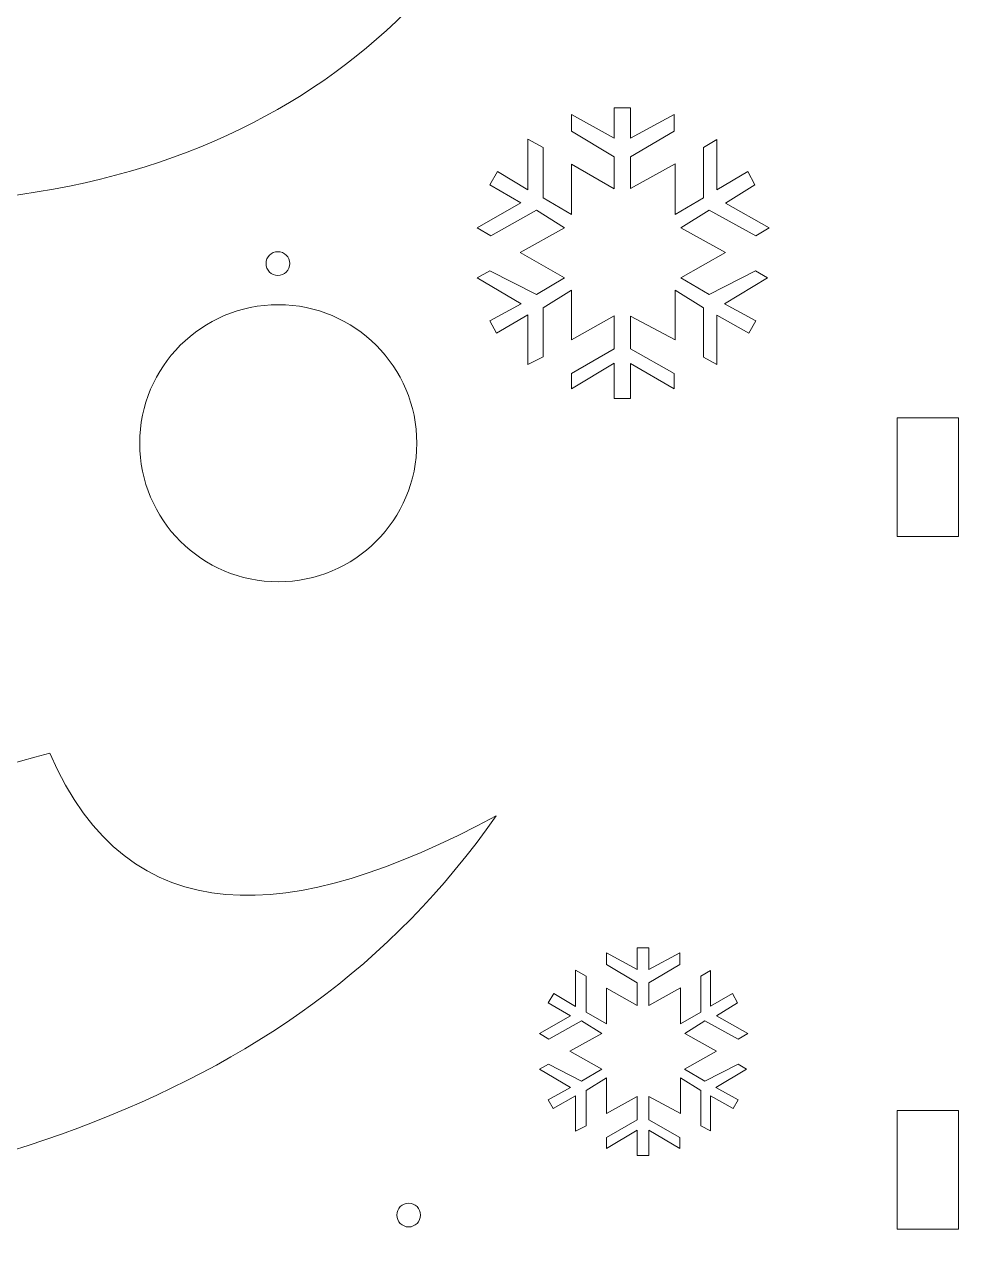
# Model space of a CAD drawing. Header units: centimetres. Extents: x -18 to 18, y -104 to 31.
# Drawn here: x -9.06 to -4.22, y 0.4 to 6.56 of the extents above; entities that cross this region are included whole.
import ezdxf

# ---------------------------------------------------------------- set-up
doc = ezdxf.new("R2010")
doc.units = ezdxf.units.CM
doc.header["$MEASUREMENT"] = 0
doc.layers.add('layer 1', color=7, linetype='Continuous')

msp = doc.modelspace()

# ---------------------------------------------------------------- linework, layer by layer
at = {"layer": 'layer 1', "lineweight": 9}
for points, knots in [([(-4.49498, 17.21071), (-4.94634, 17.17317), (-5.14637, 16.38598), (-6.31209, 15.84132), (-6.31209, 15.84132), (-7.091, 15.4774), (-6.2438, 15.31228), (-6.05972, 15.29691), (-6.05972, 15.29691), (-5.94925, 15.05155), (-7.0735, 14.66949), (-7.53188, 14.18601), (-7.53188, 14.18601), (-7.91187, 13.7852), (-6.87089, 13.65979), (-5.87892, 14.07136), (-5.87892, 14.07136), (-6.23192, 13.57944), (-7.07508, 13.11693), (-8.70987, 12.578), (-8.70987, 12.578), (-9.16608, 12.4276), (-9.11473, 12.11098), (-8.92007, 11.93812), (-8.92007, 11.93812), (-8.6022, 11.65587), (-8.08027, 11.98604), (-8.01781, 11.91611), (-8.01781, 11.91611), (-7.93951, 11.82845), (-8.40326, 11.37032), (-8.01781, 11.17489), (-8.01781, 11.17489), (-7.73775, 11.03289), (-7.43598, 11.19491), (-7.16114, 11.43803), (-7.16114, 11.43803), (-7.12365, 11.177), (-7.01583, 11.02537), (-6.85522, 10.95589), (-6.85522, 10.95589), (-6.64709, 10.86585), (-6.35026, 10.91374), (-6.00291, 11.04024), (-6.00291, 11.04024), (-6.22786, 10.28223), (-7.71621, 9.57119), (-10.53872, 9.08209), (-10.53872, 9.08209), (-10.87008, 9.02467), (-11.34959, 8.53299), (-10.4424, 7.79174), (-10.4424, 7.79174), (-10.1142, 7.52358), (-9.39656, 7.67117), (-9.14203, 8.09982), (-9.14203, 8.09982), (-8.90889, 7.04093), (-7.58469, 6.72782), (-6.53427, 7.41811), (-6.53427, 7.41811), (-7.23321, 6.15395), (-8.54481, 5.37225), (-10.92771, 5.73085), (-10.92771, 5.73085), (-11.77846, 5.85888), (-11.83018, 5.17033), (-11.83451, 4.89251), (-11.83451, 4.89251), (-11.85048, 3.86969), (-10.68786, 4.14011), (-10.62403, 3.8694), (-10.62403, 3.8694), (-10.54793, 3.54668), (-11.38137, 3.46988), (-10.63759, 2.8192), (-10.63759, 2.8192), (-10.22439, 2.45772), (-9.74185, 2.65583), (-8.93072, 2.8733), (-8.93072, 2.8733), (-8.5292, 1.95053), (-7.71229, 1.99698), (-6.67568, 2.55603), (-6.67568, 2.55603), (-7.73059, 1.04206), (-9.50839, 0.59013), (-11.91842, 0.37872), (-11.91842, 0.37872), (-13.17132, 0.26882), (-13.43781, -0.28951), (-13.16546, -0.86875), (-13.16546, -0.86875), (-12.91079, -1.41037), (-12.05757, -1.01393), (-11.78882, -1.49586), (-11.78882, -1.49586), (-11.61351, -1.81023), (-12.44857, -2.01011), (-11.88644, -2.59375), (-11.88644, -2.59375), (-11.6242, -2.86603), (-11.01926, -3.07446), (-9.8303, -2.59641), (-9.8303, -2.59641), (-9.18157, -3.6344), (-8.30416, -3.63647), (-7.25561, -2.86352), (-7.25561, -2.86352), (-6.65804, -3.46557), (-6.00674, -3.43352), (-5.29158, -2.64796), (-5.29158, -2.64796), (-5.29158, -2.64796), (-5.44371, -3.85864), (-5.44371, -3.85864), (-5.44371, -3.85864), (-5.44371, -3.85864), (-5.29158, -3.85864), (-5.29158, -3.85864), (-5.29158, -3.85864), (-5.29158, -3.85864), (-5.29158, -4.54954), (-5.29158, -4.54954), (-5.29158, -4.54954), (-5.29158, -4.54954), (-4.49498, -4.54954), (-4.49498, -4.54954), (-4.49498, -4.54954), (-4.49498, -4.54954), (-3.69838, -4.54954), (-3.69838, -4.54954), (-3.69838, -4.54954), (-3.69838, -4.54954), (-3.69838, -3.85864), (-3.69838, -3.85864), (-3.69838, -3.85864), (-3.69838, -3.85864), (-3.54625, -3.85864), (-3.54625, -3.85864), (-3.54625, -3.85864), (-3.54625, -3.85864), (-3.69838, -2.64796), (-3.69838, -2.64796), (-3.69838, -2.64796), (-2.98322, -3.43352), (-2.33192, -3.46557), (-1.73435, -2.86352), (-1.73435, -2.86352), (-0.6858, -3.63647), (0.19161, -3.6344), (0.84034, -2.59641), (0.84034, -2.59641), (2.0293, -3.07446), (2.63424, -2.86603), (2.89648, -2.59375), (2.89648, -2.59375), (3.45861, -2.01011), (2.62355, -1.81023), (2.79886, -1.49586), (2.79886, -1.49586), (3.06761, -1.01393), (3.92083, -1.41037), (4.1755, -0.86875), (4.1755, -0.86875), (4.44785, -0.28951), (4.18136, 0.26882), (2.92846, 0.37872), (2.92846, 0.37872), (0.51843, 0.59013), (-1.25937, 1.04206), (-2.31428, 2.55603), (-2.31428, 2.55603), (-1.27767, 1.99698), (-0.46076, 1.95053), (-0.05924, 2.8733), (-0.05924, 2.8733), (0.75189, 2.65583), (1.23443, 2.45772), (1.64763, 2.8192), (1.64763, 2.8192), (2.39141, 3.46988), (1.55797, 3.54668), (1.63407, 3.8694), (1.63407, 3.8694), (1.6979, 4.14011), (2.86052, 3.86969), (2.84455, 4.89251), (2.84455, 4.89251), (2.84022, 5.17033), (2.7885, 5.85888), (1.93775, 5.73085), (1.93775, 5.73085), (-0.44515, 5.37225), (-1.75675, 6.15395), (-2.45569, 7.41811), (-2.45569, 7.41811), (-1.40527, 6.72782), (-0.08107, 7.04093), (0.15207, 8.09982), (0.15207, 8.09982), (0.4066, 7.67117), (1.12424, 7.52358), (1.45244, 7.79174), (1.45244, 7.79174), (2.35963, 8.53299), (1.88012, 9.02467), (1.54876, 9.08209), (1.54876, 9.08209), (-1.27375, 9.57119), (-2.7621, 10.28223), (-2.98705, 11.04024), (-2.98705, 11.04024), (-2.6397, 10.91374), (-2.34287, 10.86585), (-2.13474, 10.95589), (-2.13474, 10.95589), (-1.97413, 11.02537), (-1.86631, 11.177), (-1.82882, 11.43803), (-1.82882, 11.43803), (-1.55398, 11.19491), (-1.25221, 11.03289), (-0.97215, 11.17489), (-0.97215, 11.17489), (-0.5867, 11.37032), (-1.05045, 11.82845), (-0.97215, 11.91611), (-0.97215, 11.91611), (-0.90969, 11.98604), (-0.38776, 11.65587), (-0.06989, 11.93812), (-0.06989, 11.93812), (0.12477, 12.11098), (0.17612, 12.4276), (-0.28009, 12.578), (-0.28009, 12.578), (-1.91488, 13.11693), (-2.75804, 13.57944), (-3.11104, 14.07136), (-3.11104, 14.07136), (-2.11907, 13.65979), (-1.07809, 13.7852), (-1.45808, 14.18601), (-1.45808, 14.18601), (-1.91646, 14.66949), (-3.04071, 15.05155), (-2.93024, 15.29691), (-2.93024, 15.29691), (-2.74616, 15.31228), (-1.89896, 15.4774), (-2.67787, 15.84132), (-2.67787, 15.84132), (-3.84359, 16.38598), (-4.04362, 17.17317), (-4.49498, 17.21071)], [0, 0, 0, 0, 0.0153846, 0.0153846, 0.0153846, 0.0153846, 0.0307692, 0.0307692, 0.0307692, 0.0307692, 0.0461538, 0.0461538, 0.0461538, 0.0461538, 0.0615385, 0.0615385, 0.0615385, 0.0615385, 0.0769231, 0.0769231, 0.0769231, 0.0769231, 0.0923077, 0.0923077, 0.0923077, 0.0923077, 0.1076923, 0.1076923, 0.1076923, 0.1076923, 0.1230769, 0.1230769, 0.1230769, 0.1230769, 0.1384615, 0.1384615, 0.1384615, 0.1384615, 0.1538462, 0.1538462, 0.1538462, 0.1538462, 0.1692308, 0.1692308, 0.1692308, 0.1692308, 0.1846154, 0.1846154, 0.1846154, 0.1846154, 0.2, 0.2, 0.2, 0.2, 0.2153846, 0.2153846, 0.2153846, 0.2153846, 0.2307692, 0.2307692, 0.2307692, 0.2307692, 0.2461538, 0.2461538, 0.2461538, 0.2461538, 0.2615385, 0.2615385, 0.2615385, 0.2615385, 0.2769231, 0.2769231, 0.2769231, 0.2769231, 0.2923077, 0.2923077, 0.2923077, 0.2923077, 0.3076923, 0.3076923, 0.3076923, 0.3076923, 0.3230769, 0.3230769, 0.3230769, 0.3230769, 0.3384615, 0.3384615, 0.3384615, 0.3384615, 0.3538462, 0.3538462, 0.3538462, 0.3538462, 0.3692308, 0.3692308, 0.3692308, 0.3692308, 0.3846154, 0.3846154, 0.3846154, 0.3846154, 0.4, 0.4, 0.4, 0.4, 0.4153846, 0.4153846, 0.4153846, 0.4153846, 0.4307692, 0.4307692, 0.4307692, 0.4307692, 0.4461538, 0.4461538, 0.4461538, 0.4461538, 0.4615385, 0.4615385, 0.4615385, 0.4615385, 0.4769231, 0.4769231, 0.4769231, 0.4769231, 0.4923077, 0.4923077, 0.4923077, 0.4923077, 0.5076923, 0.5076923, 0.5076923, 0.5076923, 0.5230769, 0.5230769, 0.5230769, 0.5230769, 0.5384615, 0.5384615, 0.5384615, 0.5384615, 0.5538462, 0.5538462, 0.5538462, 0.5538462, 0.5692308, 0.5692308, 0.5692308, 0.5692308, 0.5846154, 0.5846154, 0.5846154, 0.5846154, 0.6, 0.6, 0.6, 0.6, 0.6153846, 0.6153846, 0.6153846, 0.6153846, 0.6307692, 0.6307692, 0.6307692, 0.6307692, 0.6461538, 0.6461538, 0.6461538, 0.6461538, 0.6615385, 0.6615385, 0.6615385, 0.6615385, 0.6769231, 0.6769231, 0.6769231, 0.6769231, 0.6923077, 0.6923077, 0.6923077, 0.6923077, 0.7076923, 0.7076923, 0.7076923, 0.7076923, 0.7230769, 0.7230769, 0.7230769, 0.7230769, 0.7384615, 0.7384615, 0.7384615, 0.7384615, 0.7538462, 0.7538462, 0.7538462, 0.7538462, 0.7692308, 0.7692308, 0.7692308, 0.7692308, 0.7846154, 0.7846154, 0.7846154, 0.7846154, 0.8, 0.8, 0.8, 0.8, 0.8153846, 0.8153846, 0.8153846, 0.8153846, 0.8307692, 0.8307692, 0.8307692, 0.8307692, 0.8461538, 0.8461538, 0.8461538, 0.8461538, 0.8615385, 0.8615385, 0.8615385, 0.8615385, 0.8769231, 0.8769231, 0.8769231, 0.8769231, 0.8923077, 0.8923077, 0.8923077, 0.8923077, 0.9076923, 0.9076923, 0.9076923, 0.9076923, 0.9230769, 0.9230769, 0.9230769, 0.9230769, 0.9384615, 0.9384615, 0.9384615, 0.9384615, 0.9538462, 0.9538462, 0.9538462, 0.9538462, 0.9692308, 0.9692308, 0.9692308, 0.9692308, 1, 1, 1, 1]), ([(-6.07977, 6.13358), (-6.07977, 6.13358), (-6.07977, 5.97982), (-6.07977, 5.97982), (-6.07977, 5.97982), (-6.07977, 5.97982), (-6.29571, 6.09978), (-6.29571, 6.09978), (-6.29571, 6.09978), (-6.29571, 6.09978), (-6.29571, 6.01636), (-6.29571, 6.01636), (-6.29571, 6.01636), (-6.29571, 6.01636), (-6.07977, 5.88679), (-6.07977, 5.88679), (-6.07977, 5.88679), (-6.07977, 5.88679), (-6.07977, 5.72501), (-6.07977, 5.72501), (-6.07977, 5.72501), (-6.07977, 5.72501), (-6.29571, 5.84978), (-6.29571, 5.84978), (-6.29571, 5.84978), (-6.29571, 5.84978), (-6.29571, 5.59533), (-6.29571, 5.59533), (-6.29571, 5.59533), (-6.29571, 5.59533), (-6.43892, 5.67886), (-6.43892, 5.67886), (-6.43892, 5.67886), (-6.43892, 5.67886), (-6.43892, 5.93293), (-6.43892, 5.93293), (-6.43892, 5.93293), (-6.43892, 5.93293), (-6.51647, 5.97523), (-6.51647, 5.97523), (-6.51647, 5.97523), (-6.51647, 5.97523), (-6.51647, 5.71974), (-6.51647, 5.71974), (-6.51647, 5.71974), (-6.51647, 5.71974), (-6.66945, 5.81153), (-6.66945, 5.81153), (-6.66945, 5.81153), (-6.66945, 5.81153), (-6.70809, 5.74478), (-6.70809, 5.74478), (-6.70809, 5.74478), (-6.70809, 5.74478), (-6.55028, 5.65315), (-6.55028, 5.65315), (-6.55028, 5.65315), (-6.55028, 5.65315), (-6.77137, 5.52818), (-6.77137, 5.52818), (-6.77137, 5.52818), (-6.77137, 5.52818), (-6.70301, 5.48717), (-6.70301, 5.48717), (-6.70301, 5.48717), (-6.70301, 5.48717), (-6.47251, 5.61682), (-6.47251, 5.61682), (-6.47251, 5.61682), (-6.47251, 5.61682), (-6.3301, 5.52781), (-6.3301, 5.52781), (-6.3301, 5.52781), (-6.3301, 5.52781), (-6.55473, 5.40355), (-6.55473, 5.40355), (-6.55473, 5.40355), (-6.55473, 5.40355), (-6.32975, 5.27428), (-6.32975, 5.27428), (-6.32975, 5.27428), (-6.32975, 5.27428), (-6.47244, 5.19107), (-6.47244, 5.19107), (-6.47244, 5.19107), (-6.47244, 5.19107), (-6.70762, 5.31105), (-6.70762, 5.31105), (-6.70762, 5.31105), (-6.70762, 5.31105), (-6.7714, 5.27411), (-6.7714, 5.27411), (-6.7714, 5.27411), (-6.7714, 5.27411), (-6.55008, 5.14422), (-6.55008, 5.14422), (-6.55008, 5.14422), (-6.55008, 5.14422), (-6.70814, 5.05756), (-6.70814, 5.05756), (-6.70814, 5.05756), (-6.70814, 5.05756), (-6.67393, 4.99598), (-6.67393, 4.99598), (-6.67393, 4.99598), (-6.67393, 4.99598), (-6.51647, 5.08741), (-6.51647, 5.08741), (-6.51647, 5.08741), (-6.51647, 5.08741), (-6.51647, 4.83619), (-6.51647, 4.83619), (-6.51647, 4.83619), (-6.51647, 4.83619), (-6.43892, 4.87497), (-6.43892, 4.87497), (-6.43892, 4.87497), (-6.43892, 4.87497), (-6.43892, 5.1236), (-6.43892, 5.1236), (-6.43892, 5.1236), (-6.43892, 5.1236), (-6.29571, 5.21311), (-6.29571, 5.21311), (-6.29571, 5.21311), (-6.29571, 5.21311), (-6.29571, 4.96211), (-6.29571, 4.96211), (-6.29571, 4.96211), (-6.29571, 4.96211), (-6.07977, 5.08208), (-6.07977, 5.08208), (-6.07977, 5.08208), (-6.07977, 5.08208), (-6.07977, 4.91581), (-6.07977, 4.91581), (-6.07977, 4.91581), (-6.07977, 4.91581), (-6.29571, 4.79104), (-6.29571, 4.79104), (-6.29571, 4.79104), (-6.29571, 4.79104), (-6.29571, 4.7135), (-6.29571, 4.7135), (-6.29571, 4.7135), (-6.29571, 4.7135), (-6.07977, 4.84306), (-6.07977, 4.84306), (-6.07977, 4.84306), (-6.07977, 4.84306), (-6.07977, 4.66437), (-6.07977, 4.66437), (-6.07977, 4.66437), (-6.07977, 4.66437), (-5.99743, 4.66437), (-5.99743, 4.66437), (-5.99743, 4.66437), (-5.99743, 4.66437), (-5.99743, 4.84278), (-5.99743, 4.84278), (-5.99743, 4.84278), (-5.99743, 4.84278), (-5.77668, 4.71322), (-5.77668, 4.71322), (-5.77668, 4.71322), (-5.77668, 4.71322), (-5.77668, 4.79096), (-5.77668, 4.79096), (-5.77668, 4.79096), (-5.77668, 4.79096), (-5.99743, 4.91572), (-5.99743, 4.91572), (-5.99743, 4.91572), (-5.99743, 4.91572), (-5.99743, 5.08159), (-5.99743, 5.08159), (-5.99743, 5.08159), (-5.99743, 5.08159), (-5.77189, 4.96162), (-5.77189, 4.96162), (-5.77189, 4.96162), (-5.77189, 4.96162), (-5.77189, 5.21311), (-5.77189, 5.21311), (-5.77189, 5.21311), (-5.77189, 5.21311), (-5.62868, 5.1236), (-5.62868, 5.1236), (-5.62868, 5.1236), (-5.62868, 5.1236), (-5.62868, 4.87459), (-5.62868, 4.87459), (-5.62868, 4.87459), (-5.62868, 4.87459), (-5.56073, 4.83722), (-5.56073, 4.83722), (-5.56073, 4.83722), (-5.56073, 4.83722), (-5.56073, 5.08703), (-5.56073, 5.08703), (-5.56073, 5.08703), (-5.56073, 5.08703), (-5.39856, 4.9958), (-5.39856, 4.9958), (-5.39856, 4.9958), (-5.39856, 4.9958), (-5.36425, 5.05756), (-5.36425, 5.05756), (-5.36425, 5.05756), (-5.36425, 5.05756), (-5.52209, 5.14409), (-5.52209, 5.14409), (-5.52209, 5.14409), (-5.52209, 5.14409), (-5.30503, 5.27431), (-5.30503, 5.27431), (-5.30503, 5.27431), (-5.30503, 5.27431), (-5.36498, 5.31096), (-5.36498, 5.31096), (-5.36498, 5.31096), (-5.36498, 5.31096), (-5.59995, 5.19107), (-5.59995, 5.19107), (-5.59995, 5.19107), (-5.59995, 5.19107), (-5.74266, 5.27428), (-5.74266, 5.27428), (-5.74266, 5.27428), (-5.74266, 5.27428), (-5.51766, 5.40355), (-5.51766, 5.40355), (-5.51766, 5.40355), (-5.51766, 5.40355), (-5.74231, 5.52781), (-5.74231, 5.52781), (-5.74231, 5.52781), (-5.74231, 5.52781), (-5.59995, 5.61678), (-5.59995, 5.61678), (-5.59995, 5.61678), (-5.59995, 5.61678), (-5.36466, 5.48712), (-5.36466, 5.48712), (-5.36466, 5.48712), (-5.36466, 5.48712), (-5.29623, 5.52818), (-5.29623, 5.52818), (-5.29623, 5.52818), (-5.29623, 5.52818), (-5.51661, 5.65275), (-5.51661, 5.65275), (-5.51661, 5.65275), (-5.51661, 5.65275), (-5.36844, 5.74471), (-5.36844, 5.74471), (-5.36844, 5.74471), (-5.36844, 5.74471), (-5.40355, 5.81142), (-5.40355, 5.81142), (-5.40355, 5.81142), (-5.40355, 5.81142), (-5.56073, 5.72015), (-5.56073, 5.72015), (-5.56073, 5.72015), (-5.56073, 5.72015), (-5.56073, 5.97408), (-5.56073, 5.97408), (-5.56073, 5.97408), (-5.56073, 5.97408), (-5.62868, 5.93333), (-5.62868, 5.93333), (-5.62868, 5.93333), (-5.62868, 5.93333), (-5.62868, 5.67886), (-5.62868, 5.67886), (-5.62868, 5.67886), (-5.62868, 5.67886), (-5.77189, 5.59533), (-5.77189, 5.59533), (-5.77189, 5.59533), (-5.77189, 5.59533), (-5.77189, 5.85029), (-5.77189, 5.85029), (-5.77189, 5.85029), (-5.77189, 5.85029), (-5.99743, 5.72553), (-5.99743, 5.72553), (-5.99743, 5.72553), (-5.99743, 5.72553), (-5.99743, 5.88688), (-5.99743, 5.88688), (-5.99743, 5.88688), (-5.99743, 5.88688), (-5.77668, 6.01646), (-5.77668, 6.01646), (-5.77668, 6.01646), (-5.77668, 6.01646), (-5.77668, 6.10002), (-5.77668, 6.10002), (-5.77668, 6.10002), (-5.77668, 6.10002), (-5.99743, 5.98006), (-5.99743, 5.98006), (-5.99743, 5.98006), (-5.99743, 5.98006), (-5.99743, 6.13358), (-5.99743, 6.13358), (-5.99743, 6.13358), (-5.99743, 6.13358), (-6.07977, 6.13358), (-6.07977, 6.13358)], [0, 0, 0, 0, 0.0126582, 0.0126582, 0.0126582, 0.0126582, 0.0253165, 0.0253165, 0.0253165, 0.0253165, 0.0379747, 0.0379747, 0.0379747, 0.0379747, 0.0506329, 0.0506329, 0.0506329, 0.0506329, 0.0632911, 0.0632911, 0.0632911, 0.0632911, 0.0759494, 0.0759494, 0.0759494, 0.0759494, 0.0886076, 0.0886076, 0.0886076, 0.0886076, 0.1012658, 0.1012658, 0.1012658, 0.1012658, 0.1139241, 0.1139241, 0.1139241, 0.1139241, 0.1265823, 0.1265823, 0.1265823, 0.1265823, 0.1392405, 0.1392405, 0.1392405, 0.1392405, 0.1518987, 0.1518987, 0.1518987, 0.1518987, 0.164557, 0.164557, 0.164557, 0.164557, 0.1772152, 0.1772152, 0.1772152, 0.1772152, 0.1898734, 0.1898734, 0.1898734, 0.1898734, 0.2025316, 0.2025316, 0.2025316, 0.2025316, 0.2151899, 0.2151899, 0.2151899, 0.2151899, 0.2278481, 0.2278481, 0.2278481, 0.2278481, 0.2405063, 0.2405063, 0.2405063, 0.2405063, 0.2531646, 0.2531646, 0.2531646, 0.2531646, 0.2658228, 0.2658228, 0.2658228, 0.2658228, 0.278481, 0.278481, 0.278481, 0.278481, 0.2911392, 0.2911392, 0.2911392, 0.2911392, 0.3037975, 0.3037975, 0.3037975, 0.3037975, 0.3164557, 0.3164557, 0.3164557, 0.3164557, 0.3291139, 0.3291139, 0.3291139, 0.3291139, 0.3417722, 0.3417722, 0.3417722, 0.3417722, 0.3544304, 0.3544304, 0.3544304, 0.3544304, 0.3670886, 0.3670886, 0.3670886, 0.3670886, 0.3797468, 0.3797468, 0.3797468, 0.3797468, 0.3924051, 0.3924051, 0.3924051, 0.3924051, 0.4050633, 0.4050633, 0.4050633, 0.4050633, 0.4177215, 0.4177215, 0.4177215, 0.4177215, 0.4303797, 0.4303797, 0.4303797, 0.4303797, 0.443038, 0.443038, 0.443038, 0.443038, 0.4556962, 0.4556962, 0.4556962, 0.4556962, 0.4683544, 0.4683544, 0.4683544, 0.4683544, 0.4810127, 0.4810127, 0.4810127, 0.4810127, 0.4936709, 0.4936709, 0.4936709, 0.4936709, 0.5063291, 0.5063291, 0.5063291, 0.5063291, 0.5189873, 0.5189873, 0.5189873, 0.5189873, 0.5316456, 0.5316456, 0.5316456, 0.5316456, 0.5443038, 0.5443038, 0.5443038, 0.5443038, 0.556962, 0.556962, 0.556962, 0.556962, 0.5696203, 0.5696203, 0.5696203, 0.5696203, 0.5822785, 0.5822785, 0.5822785, 0.5822785, 0.5949367, 0.5949367, 0.5949367, 0.5949367, 0.6075949, 0.6075949, 0.6075949, 0.6075949, 0.6202532, 0.6202532, 0.6202532, 0.6202532, 0.6329114, 0.6329114, 0.6329114, 0.6329114, 0.6455696, 0.6455696, 0.6455696, 0.6455696, 0.6582278, 0.6582278, 0.6582278, 0.6582278, 0.6708861, 0.6708861, 0.6708861, 0.6708861, 0.6835443, 0.6835443, 0.6835443, 0.6835443, 0.6962025, 0.6962025, 0.6962025, 0.6962025, 0.7088608, 0.7088608, 0.7088608, 0.7088608, 0.721519, 0.721519, 0.721519, 0.721519, 0.7341772, 0.7341772, 0.7341772, 0.7341772, 0.7468354, 0.7468354, 0.7468354, 0.7468354, 0.7594937, 0.7594937, 0.7594937, 0.7594937, 0.7721519, 0.7721519, 0.7721519, 0.7721519, 0.7848101, 0.7848101, 0.7848101, 0.7848101, 0.7974684, 0.7974684, 0.7974684, 0.7974684, 0.8101266, 0.8101266, 0.8101266, 0.8101266, 0.8227848, 0.8227848, 0.8227848, 0.8227848, 0.835443, 0.835443, 0.835443, 0.835443, 0.8481013, 0.8481013, 0.8481013, 0.8481013, 0.8607595, 0.8607595, 0.8607595, 0.8607595, 0.8734177, 0.8734177, 0.8734177, 0.8734177, 0.8860759, 0.8860759, 0.8860759, 0.8860759, 0.8987342, 0.8987342, 0.8987342, 0.8987342, 0.9113924, 0.9113924, 0.9113924, 0.9113924, 0.9240506, 0.9240506, 0.9240506, 0.9240506, 0.9367089, 0.9367089, 0.9367089, 0.9367089, 0.9493671, 0.9493671, 0.9493671, 0.9493671, 0.9620253, 0.9620253, 0.9620253, 0.9620253, 0.9746835, 0.9746835, 0.9746835, 0.9746835, 1, 1, 1, 1]), ([(-7.77811, 5.4068), (-7.81124, 5.4068), (-7.83811, 5.37993), (-7.83811, 5.3468), (-7.83811, 5.3468), (-7.83811, 5.31367), (-7.81124, 5.2868), (-7.77811, 5.2868), (-7.77811, 5.2868), (-7.74498, 5.2868), (-7.71811, 5.31367), (-7.71811, 5.3468), (-7.71811, 5.3468), (-7.71811, 5.37993), (-7.74498, 5.4068), (-7.77811, 5.4068)], [0, 0, 0, 0, 0.2, 0.2, 0.2, 0.2, 0.4, 0.4, 0.4, 0.4, 0.6, 0.6, 0.6, 0.6, 1, 1, 1, 1]), ([(-7.77641, 5.13914), (-8.16301, 5.13914), (-8.47641, 4.82574), (-8.47641, 4.43914), (-8.47641, 4.43914), (-8.47641, 4.05254), (-8.16301, 3.73914), (-7.77641, 3.73914), (-7.77641, 3.73914), (-7.38981, 3.73914), (-7.07641, 4.05254), (-7.07641, 4.43914), (-7.07641, 4.43914), (-7.07641, 4.82574), (-7.38981, 5.13914), (-7.77641, 5.13914)], [0, 0, 0, 0, 0.2, 0.2, 0.2, 0.2, 0.4, 0.4, 0.4, 0.4, 0.6, 0.6, 0.6, 0.6, 1, 1, 1, 1]), ([(-4.64998, 4.56793), (-4.64998, 4.56793), (-4.64998, 3.96793), (-4.64998, 3.96793), (-4.64998, 3.96793), (-4.64998, 3.96793), (-4.33998, 3.96793), (-4.33998, 3.96793), (-4.33998, 3.96793), (-4.33998, 3.96793), (-4.33998, 4.56793), (-4.33998, 4.56793), (-4.33998, 4.56793), (-4.33998, 4.56793), (-4.64998, 4.56793), (-4.64998, 4.56793)], [0, 0, 0, 0, 0.2, 0.2, 0.2, 0.2, 0.4, 0.4, 0.4, 0.4, 0.6, 0.6, 0.6, 0.6, 1, 1, 1, 1]), ([(-5.96402, 1.88886), (-5.96402, 1.88886), (-5.96402, 1.77914), (-5.96402, 1.77914), (-5.96402, 1.77914), (-5.96402, 1.77914), (-6.11811, 1.86474), (-6.11811, 1.86474), (-6.11811, 1.86474), (-6.11811, 1.86474), (-6.11811, 1.80521), (-6.11811, 1.80521), (-6.11811, 1.80521), (-6.11811, 1.80521), (-5.96402, 1.71275), (-5.96402, 1.71275), (-5.96402, 1.71275), (-5.96402, 1.71275), (-5.96402, 1.59731), (-5.96402, 1.59731), (-5.96402, 1.59731), (-5.96402, 1.59731), (-6.11811, 1.68634), (-6.11811, 1.68634), (-6.11811, 1.68634), (-6.11811, 1.68634), (-6.11811, 1.50477), (-6.11811, 1.50477), (-6.11811, 1.50477), (-6.11811, 1.50477), (-6.2203, 1.56438), (-6.2203, 1.56438), (-6.2203, 1.56438), (-6.2203, 1.56438), (-6.2203, 1.74568), (-6.2203, 1.74568), (-6.2203, 1.74568), (-6.2203, 1.74568), (-6.27564, 1.77586), (-6.27564, 1.77586), (-6.27564, 1.77586), (-6.27564, 1.77586), (-6.27564, 1.59355), (-6.27564, 1.59355), (-6.27564, 1.59355), (-6.27564, 1.59355), (-6.3848, 1.65905), (-6.3848, 1.65905), (-6.3848, 1.65905), (-6.3848, 1.65905), (-6.41237, 1.61142), (-6.41237, 1.61142), (-6.41237, 1.61142), (-6.41237, 1.61142), (-6.29976, 1.54603), (-6.29976, 1.54603), (-6.29976, 1.54603), (-6.29976, 1.54603), (-6.45753, 1.45686), (-6.45753, 1.45686), (-6.45753, 1.45686), (-6.45753, 1.45686), (-6.40875, 1.42759), (-6.40875, 1.42759), (-6.40875, 1.42759), (-6.40875, 1.42759), (-6.24427, 1.52011), (-6.24427, 1.52011), (-6.24427, 1.52011), (-6.24427, 1.52011), (-6.14265, 1.45659), (-6.14265, 1.45659), (-6.14265, 1.45659), (-6.14265, 1.45659), (-6.30294, 1.36792), (-6.30294, 1.36792), (-6.30294, 1.36792), (-6.30294, 1.36792), (-6.1424, 1.27568), (-6.1424, 1.27568), (-6.1424, 1.27568), (-6.1424, 1.27568), (-6.24422, 1.2163), (-6.24422, 1.2163), (-6.24422, 1.2163), (-6.24422, 1.2163), (-6.41204, 1.30192), (-6.41204, 1.30192), (-6.41204, 1.30192), (-6.41204, 1.30192), (-6.45755, 1.27556), (-6.45755, 1.27556), (-6.45755, 1.27556), (-6.45755, 1.27556), (-6.29962, 1.18287), (-6.29962, 1.18287), (-6.29962, 1.18287), (-6.29962, 1.18287), (-6.41241, 1.12103), (-6.41241, 1.12103), (-6.41241, 1.12103), (-6.41241, 1.12103), (-6.388, 1.07709), (-6.388, 1.07709), (-6.388, 1.07709), (-6.388, 1.07709), (-6.27564, 1.14233), (-6.27564, 1.14233), (-6.27564, 1.14233), (-6.27564, 1.14233), (-6.27564, 0.96307), (-6.27564, 0.96307), (-6.27564, 0.96307), (-6.27564, 0.96307), (-6.2203, 0.99074), (-6.2203, 0.99074), (-6.2203, 0.99074), (-6.2203, 0.99074), (-6.2203, 1.16816), (-6.2203, 1.16816), (-6.2203, 1.16816), (-6.2203, 1.16816), (-6.11811, 1.23203), (-6.11811, 1.23203), (-6.11811, 1.23203), (-6.11811, 1.23203), (-6.11811, 1.05292), (-6.11811, 1.05292), (-6.11811, 1.05292), (-6.11811, 1.05292), (-5.96402, 1.13853), (-5.96402, 1.13853), (-5.96402, 1.13853), (-5.96402, 1.13853), (-5.96402, 1.01988), (-5.96402, 1.01988), (-5.96402, 1.01988), (-5.96402, 1.01988), (-6.11811, 0.93085), (-6.11811, 0.93085), (-6.11811, 0.93085), (-6.11811, 0.93085), (-6.11811, 0.87552), (-6.11811, 0.87552), (-6.11811, 0.87552), (-6.11811, 0.87552), (-5.96402, 0.96797), (-5.96402, 0.96797), (-5.96402, 0.96797), (-5.96402, 0.96797), (-5.96402, 0.84046), (-5.96402, 0.84046), (-5.96402, 0.84046), (-5.96402, 0.84046), (-5.90526, 0.84046), (-5.90526, 0.84046), (-5.90526, 0.84046), (-5.90526, 0.84046), (-5.90526, 0.96777), (-5.90526, 0.96777), (-5.90526, 0.96777), (-5.90526, 0.96777), (-5.74774, 0.87532), (-5.74774, 0.87532), (-5.74774, 0.87532), (-5.74774, 0.87532), (-5.74774, 0.93079), (-5.74774, 0.93079), (-5.74774, 0.93079), (-5.74774, 0.93079), (-5.90526, 1.01982), (-5.90526, 1.01982), (-5.90526, 1.01982), (-5.90526, 1.01982), (-5.90526, 1.13818), (-5.90526, 1.13818), (-5.90526, 1.13818), (-5.90526, 1.13818), (-5.74432, 1.05257), (-5.74432, 1.05257), (-5.74432, 1.05257), (-5.74432, 1.05257), (-5.74432, 1.23203), (-5.74432, 1.23203), (-5.74432, 1.23203), (-5.74432, 1.23203), (-5.64213, 1.16816), (-5.64213, 1.16816), (-5.64213, 1.16816), (-5.64213, 1.16816), (-5.64213, 0.99047), (-5.64213, 0.99047), (-5.64213, 0.99047), (-5.64213, 0.99047), (-5.59364, 0.9638), (-5.59364, 0.9638), (-5.59364, 0.9638), (-5.59364, 0.9638), (-5.59364, 1.14206), (-5.59364, 1.14206), (-5.59364, 1.14206), (-5.59364, 1.14206), (-5.47792, 1.07696), (-5.47792, 1.07696), (-5.47792, 1.07696), (-5.47792, 1.07696), (-5.45344, 1.12103), (-5.45344, 1.12103), (-5.45344, 1.12103), (-5.45344, 1.12103), (-5.56607, 1.18278), (-5.56607, 1.18278), (-5.56607, 1.18278), (-5.56607, 1.18278), (-5.41118, 1.2757), (-5.41118, 1.2757), (-5.41118, 1.2757), (-5.41118, 1.2757), (-5.45396, 1.30185), (-5.45396, 1.30185), (-5.45396, 1.30185), (-5.45396, 1.30185), (-5.62163, 1.2163), (-5.62163, 1.2163), (-5.62163, 1.2163), (-5.62163, 1.2163), (-5.72346, 1.27568), (-5.72346, 1.27568), (-5.72346, 1.27568), (-5.72346, 1.27568), (-5.56291, 1.36792), (-5.56291, 1.36792), (-5.56291, 1.36792), (-5.56291, 1.36792), (-5.72321, 1.45659), (-5.72321, 1.45659), (-5.72321, 1.45659), (-5.72321, 1.45659), (-5.62163, 1.52008), (-5.62163, 1.52008), (-5.62163, 1.52008), (-5.62163, 1.52008), (-5.45373, 1.42756), (-5.45373, 1.42756), (-5.45373, 1.42756), (-5.45373, 1.42756), (-5.4049, 1.45686), (-5.4049, 1.45686), (-5.4049, 1.45686), (-5.4049, 1.45686), (-5.56216, 1.54575), (-5.56216, 1.54575), (-5.56216, 1.54575), (-5.56216, 1.54575), (-5.45643, 1.61137), (-5.45643, 1.61137), (-5.45643, 1.61137), (-5.45643, 1.61137), (-5.48148, 1.65897), (-5.48148, 1.65897), (-5.48148, 1.65897), (-5.48148, 1.65897), (-5.59364, 1.59384), (-5.59364, 1.59384), (-5.59364, 1.59384), (-5.59364, 1.59384), (-5.59364, 1.77504), (-5.59364, 1.77504), (-5.59364, 1.77504), (-5.59364, 1.77504), (-5.64213, 1.74596), (-5.64213, 1.74596), (-5.64213, 1.74596), (-5.64213, 1.74596), (-5.64213, 1.56438), (-5.64213, 1.56438), (-5.64213, 1.56438), (-5.64213, 1.56438), (-5.74432, 1.50477), (-5.74432, 1.50477), (-5.74432, 1.50477), (-5.74432, 1.50477), (-5.74432, 1.68671), (-5.74432, 1.68671), (-5.74432, 1.68671), (-5.74432, 1.68671), (-5.90526, 1.59768), (-5.90526, 1.59768), (-5.90526, 1.59768), (-5.90526, 1.59768), (-5.90526, 1.71282), (-5.90526, 1.71282), (-5.90526, 1.71282), (-5.90526, 1.71282), (-5.74774, 1.80528), (-5.74774, 1.80528), (-5.74774, 1.80528), (-5.74774, 1.80528), (-5.74774, 1.86491), (-5.74774, 1.86491), (-5.74774, 1.86491), (-5.74774, 1.86491), (-5.90526, 1.77931), (-5.90526, 1.77931), (-5.90526, 1.77931), (-5.90526, 1.77931), (-5.90526, 1.88886), (-5.90526, 1.88886), (-5.90526, 1.88886), (-5.90526, 1.88886), (-5.96402, 1.88886), (-5.96402, 1.88886)], [0, 0, 0, 0, 0.0126582, 0.0126582, 0.0126582, 0.0126582, 0.0253165, 0.0253165, 0.0253165, 0.0253165, 0.0379747, 0.0379747, 0.0379747, 0.0379747, 0.0506329, 0.0506329, 0.0506329, 0.0506329, 0.0632911, 0.0632911, 0.0632911, 0.0632911, 0.0759494, 0.0759494, 0.0759494, 0.0759494, 0.0886076, 0.0886076, 0.0886076, 0.0886076, 0.1012658, 0.1012658, 0.1012658, 0.1012658, 0.1139241, 0.1139241, 0.1139241, 0.1139241, 0.1265823, 0.1265823, 0.1265823, 0.1265823, 0.1392405, 0.1392405, 0.1392405, 0.1392405, 0.1518987, 0.1518987, 0.1518987, 0.1518987, 0.164557, 0.164557, 0.164557, 0.164557, 0.1772152, 0.1772152, 0.1772152, 0.1772152, 0.1898734, 0.1898734, 0.1898734, 0.1898734, 0.2025316, 0.2025316, 0.2025316, 0.2025316, 0.2151899, 0.2151899, 0.2151899, 0.2151899, 0.2278481, 0.2278481, 0.2278481, 0.2278481, 0.2405063, 0.2405063, 0.2405063, 0.2405063, 0.2531646, 0.2531646, 0.2531646, 0.2531646, 0.2658228, 0.2658228, 0.2658228, 0.2658228, 0.278481, 0.278481, 0.278481, 0.278481, 0.2911392, 0.2911392, 0.2911392, 0.2911392, 0.3037975, 0.3037975, 0.3037975, 0.3037975, 0.3164557, 0.3164557, 0.3164557, 0.3164557, 0.3291139, 0.3291139, 0.3291139, 0.3291139, 0.3417722, 0.3417722, 0.3417722, 0.3417722, 0.3544304, 0.3544304, 0.3544304, 0.3544304, 0.3670886, 0.3670886, 0.3670886, 0.3670886, 0.3797468, 0.3797468, 0.3797468, 0.3797468, 0.3924051, 0.3924051, 0.3924051, 0.3924051, 0.4050633, 0.4050633, 0.4050633, 0.4050633, 0.4177215, 0.4177215, 0.4177215, 0.4177215, 0.4303797, 0.4303797, 0.4303797, 0.4303797, 0.443038, 0.443038, 0.443038, 0.443038, 0.4556962, 0.4556962, 0.4556962, 0.4556962, 0.4683544, 0.4683544, 0.4683544, 0.4683544, 0.4810127, 0.4810127, 0.4810127, 0.4810127, 0.4936709, 0.4936709, 0.4936709, 0.4936709, 0.5063291, 0.5063291, 0.5063291, 0.5063291, 0.5189873, 0.5189873, 0.5189873, 0.5189873, 0.5316456, 0.5316456, 0.5316456, 0.5316456, 0.5443038, 0.5443038, 0.5443038, 0.5443038, 0.556962, 0.556962, 0.556962, 0.556962, 0.5696203, 0.5696203, 0.5696203, 0.5696203, 0.5822785, 0.5822785, 0.5822785, 0.5822785, 0.5949367, 0.5949367, 0.5949367, 0.5949367, 0.6075949, 0.6075949, 0.6075949, 0.6075949, 0.6202532, 0.6202532, 0.6202532, 0.6202532, 0.6329114, 0.6329114, 0.6329114, 0.6329114, 0.6455696, 0.6455696, 0.6455696, 0.6455696, 0.6582278, 0.6582278, 0.6582278, 0.6582278, 0.6708861, 0.6708861, 0.6708861, 0.6708861, 0.6835443, 0.6835443, 0.6835443, 0.6835443, 0.6962025, 0.6962025, 0.6962025, 0.6962025, 0.7088608, 0.7088608, 0.7088608, 0.7088608, 0.721519, 0.721519, 0.721519, 0.721519, 0.7341772, 0.7341772, 0.7341772, 0.7341772, 0.7468354, 0.7468354, 0.7468354, 0.7468354, 0.7594937, 0.7594937, 0.7594937, 0.7594937, 0.7721519, 0.7721519, 0.7721519, 0.7721519, 0.7848101, 0.7848101, 0.7848101, 0.7848101, 0.7974684, 0.7974684, 0.7974684, 0.7974684, 0.8101266, 0.8101266, 0.8101266, 0.8101266, 0.8227848, 0.8227848, 0.8227848, 0.8227848, 0.835443, 0.835443, 0.835443, 0.835443, 0.8481013, 0.8481013, 0.8481013, 0.8481013, 0.8607595, 0.8607595, 0.8607595, 0.8607595, 0.8734177, 0.8734177, 0.8734177, 0.8734177, 0.8860759, 0.8860759, 0.8860759, 0.8860759, 0.8987342, 0.8987342, 0.8987342, 0.8987342, 0.9113924, 0.9113924, 0.9113924, 0.9113924, 0.9240506, 0.9240506, 0.9240506, 0.9240506, 0.9367089, 0.9367089, 0.9367089, 0.9367089, 0.9493671, 0.9493671, 0.9493671, 0.9493671, 0.9620253, 0.9620253, 0.9620253, 0.9620253, 0.9746835, 0.9746835, 0.9746835, 0.9746835, 1, 1, 1, 1]), ([(-4.64998, 1.06793), (-4.64998, 1.06793), (-4.64998, 0.46793), (-4.64998, 0.46793), (-4.64998, 0.46793), (-4.64998, 0.46793), (-4.33998, 0.46793), (-4.33998, 0.46793), (-4.33998, 0.46793), (-4.33998, 0.46793), (-4.33998, 1.06793), (-4.33998, 1.06793), (-4.33998, 1.06793), (-4.33998, 1.06793), (-4.64998, 1.06793), (-4.64998, 1.06793)], [0, 0, 0, 0, 0.2, 0.2, 0.2, 0.2, 0.4, 0.4, 0.4, 0.4, 0.6, 0.6, 0.6, 0.6, 1, 1, 1, 1]), ([(-7.11764, 0.59913), (-7.15077, 0.59913), (-7.17764, 0.57226), (-7.17764, 0.53913), (-7.17764, 0.53913), (-7.17764, 0.506), (-7.15077, 0.47913), (-7.11764, 0.47913), (-7.11764, 0.47913), (-7.08451, 0.47913), (-7.05764, 0.506), (-7.05764, 0.53913), (-7.05764, 0.53913), (-7.05764, 0.57226), (-7.08451, 0.59913), (-7.11764, 0.59913)], [0, 0, 0, 0, 0.2, 0.2, 0.2, 0.2, 0.4, 0.4, 0.4, 0.4, 0.6, 0.6, 0.6, 0.6, 1, 1, 1, 1])]:
    msp.add_open_spline(points, degree=3, knots=knots, dxfattribs=at)

doc.saveas('drawing.dxf')
